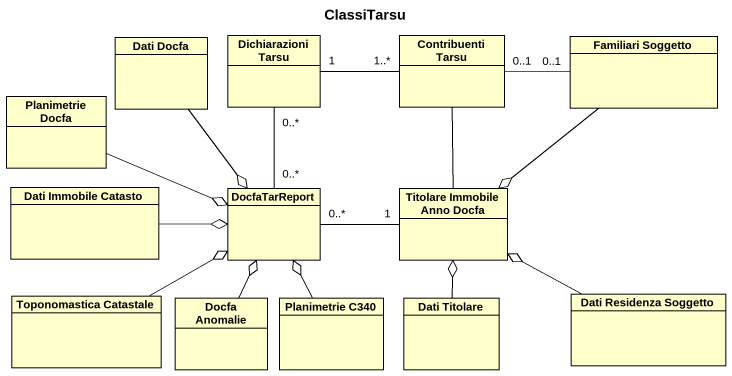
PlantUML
@startuml
title ClassiTarsu
hide circle
hide empty members
class "Dati Docfa" as Dati_Docfa
class "Dichiarazioni Tarsu" as Dichiarazioni_Tarsu
class "Contribuenti Tarsu" as Contribuenti_Tarsu
class "Familiari Soggetto" as Familiari_Soggetto
class "Planimetrie Docfa" as Planimetrie_Docfa
class "Dati Immobile Catasto" as Dati_Immobile_Catasto
class DocfaTarReport
class "Titolare Immobile Anno Docfa" as Titolare_Immobile_Anno_Docfa
class "Toponomastica Catastale" as Toponomastica_Catastale
class "Docfa Anomalie" as Docfa_Anomalie
class "Planimetrie C340" as Planimetrie_C340
class "Dati Titolare" as Dati_Titolare
class "Dati Residenza Soggetto" as Dati_Residenza_Soggetto
Dati_Docfa --o DocfaTarReport
Dichiarazioni_Tarsu "1" -right- "1..*" Contribuenti_Tarsu
Dichiarazioni_Tarsu "0..*" -- "0..*" DocfaTarReport
Contribuenti_Tarsu "0..1" -right- "0..1" Familiari_Soggetto
Contribuenti_Tarsu -- Titolare_Immobile_Anno_Docfa
Familiari_Soggetto --o Titolare_Immobile_Anno_Docfa
Planimetrie_Docfa -right-o DocfaTarReport
Dati_Immobile_Catasto -right-o DocfaTarReport
DocfaTarReport "0..*" -right- "1" Titolare_Immobile_Anno_Docfa
Toponomastica_Catastale -right-o DocfaTarReport
Docfa_Anomalie -up-o DocfaTarReport
Planimetrie_C340 -up-o DocfaTarReport
Dati_Titolare -up-o Titolare_Immobile_Anno_Docfa
Dati_Residenza_Soggetto -left-o Titolare_Immobile_Anno_Docfa
@enduml
